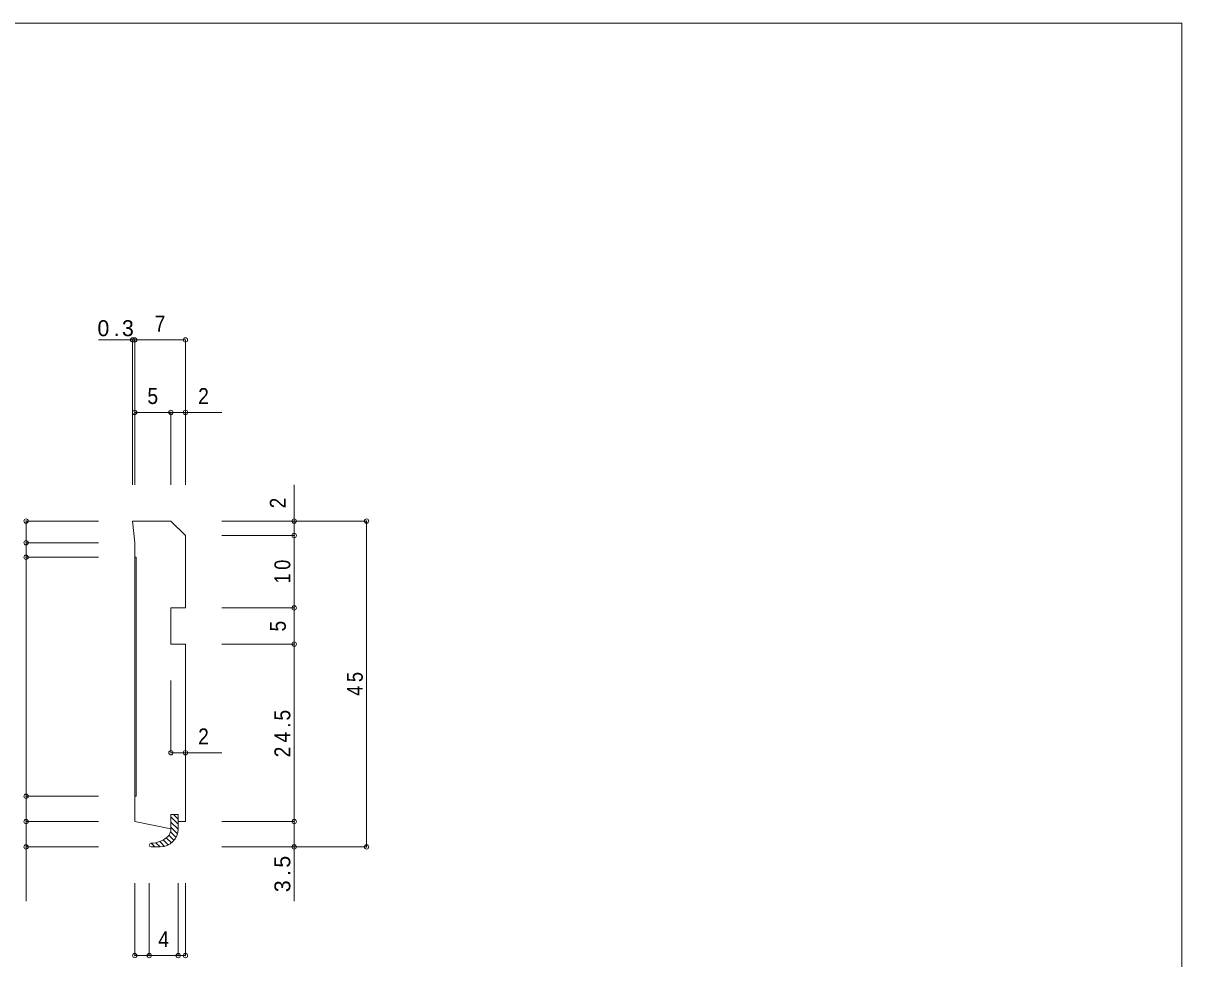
# Model space of a CAD drawing. Units: millimetres on the paper. Extents: x -141 to 141, y -98 to 98.
# Drawn here: x -18.9 to 141, y -31.7 to 97.5 of the extents above; entities that cross this region are included whole.
import ezdxf
from ezdxf.enums import TextEntityAlignment as Align

# ---------------------------------------------------------------- set-up
doc = ezdxf.new("R2010")
doc.units = ezdxf.units.MM
doc.header["$PDMODE"] = 32
doc.header["$PDSIZE"] = 0.6
for name, color, linetype, lineweight in [('0-0_ＫＢ製品', 2, 'Continuous', 9), ('0-2_ハッチ', 7, 'Continuous', 9), ('0-3_寸法', 4, 'Continuous', 9), ('0-8_他製品', 7, 'Continuous', 9), ('F-0_図面枠', 5, 'Continuous', 9)]:
    doc.layers.add(name, color=color, linetype=linetype, lineweight=lineweight)
doc.styles.add('HGｺﾞｼｯｸM', font='')
doc.styles.get('HGｺﾞｼｯｸM').set_extended_font_data('HGｺﾞｼｯｸM')

msp = doc.modelspace()

# ---------------------------------------------------------------- linework, layer by layer
at = {"layer": '0-0_ＫＢ製品'}
for p, q in [((-3.8, 28.75), (1.5, 28.75)), ((-3.8, 28.75), (-3.5, 25.75)), ((1.5, 28.75), (3.5, 26.75)), ((-3.5, -12.75), (-3.5, 25.75)), ((3.5, 26.75), (3.5, 16.75)), ((1.5, 16.75), (1.5, 11.75)), ((3.5, 16.75), (1.5, 16.75)), ((1.5, 11.75), (3.5, 11.75)), ((3.5, 11.75), (3.5, -12.75)), ((-3.5, -12.75), (1.5, -13.75)), ((3.5, -12.75), (2.5, -12.75))]:
    msp.add_line(p, q, dxfattribs=at)
at = {"layer": '0-2_ハッチ'}
for p, q in [((1.5, -12.107), (2.5, -13.107)), ((1.851, -11.75), (2.5, -12.399)), ((1.44, -14.168), (2.203, -14.931)), ((1.5, -12.814), (2.499, -13.813)), ((1.5, -13.521), (2.407, -14.427)), ((-1.222, -15.749), (-0.721, -16.25)), ((-0.597, -15.666), (-0.013, -16.25)), ((-0.055, -15.501), (0.616, -16.173)), ((0.424, -15.273), (1.131, -15.98)), ((0.849, -14.991), (1.561, -15.703)), ((1.206, -14.641), (1.918, -15.353))]:
    msp.add_line(p, q, dxfattribs=at)
at = {"layer": '0-3_寸法'}
for p, q in [((-3.5, 53.75), (-8.5, 53.75)), ((-3.8, 53.75), (-3.8, 33.75)), ((3.5, 53.75), (-3.5, 53.75)), ((-3.5, 53.75), (-3.5, 43.75)), ((3.5, 53.75), (3.5, 43.75)), ((1.5, 43.75), (-3.5, 43.75)), ((-3.5, 43.75), (-3.5, 33.75)), ((1.5, 43.75), (1.5, 33.75)), ((8.5, 43.75), (1.5, 43.75)), ((3.5, 43.75), (3.5, 33.75)), ((18.5, 33.75), (18.5, 26.75)), ((-18.5, 28.75), (-18.5, 25.75)), ((-18.5, 28.75), (-8.5, 28.75)), ((18.5, 28.75), (8.5, 28.75)), ((28.5, 28.75), (18.5, 28.75)), ((28.5, 28.75), (28.5, -16.25)), ((-18.5, 25.75), (-8.5, 25.75)), ((-18.5, 25.75), (-18.5, 23.75)), ((18.5, 26.75), (8.5, 26.75)), ((18.5, 26.75), (18.5, 16.75)), ((-18.5, 23.75), (-8.5, 23.75)), ((-18.5, 23.75), (-18.5, -9.25)), ((18.5, 16.75), (8.5, 16.75)), ((18.5, 16.75), (18.5, 11.75)), ((18.5, 11.75), (8.5, 11.75)), ((18.5, 11.75), (18.5, -12.75)), ((1.5, -3.25), (1.5, 6.75)), ((3.5, -3.25), (3.5, 6.75)), ((8.5, -3.25), (1.5, -3.25)), ((-18.5, -9.25), (-8.5, -9.25)), ((-18.5, -9.25), (-18.5, -12.75)), ((-18.5, -12.75), (-8.5, -12.75)), ((-18.5, -12.75), (-18.5, -23.75)), ((18.5, -12.75), (8.5, -12.75)), ((18.5, -12.75), (18.5, -23.75)), ((-18.5, -16.25), (-8.5, -16.25)), ((18.5, -16.25), (8.5, -16.25)), ((28.5, -16.25), (18.5, -16.25)), ((-3.5, -31.25), (-3.5, -21.25)), ((-1.5, -31.25), (-1.5, -21.25)), ((2.5, -31.25), (2.5, -21.25)), ((3.5, -31.25), (3.5, -21.25)), ((-1.5, -31.25), (-3.5, -31.25)), ((2.5, -31.25), (-1.5, -31.25)), ((3.5, -31.25), (2.5, -31.25))]:
    msp.add_line(p, q, dxfattribs=at)
for p in [(-3.8, 53.75), (-3.5, 53.75), (3.5, 53.75), (-3.5, 43.75), (1.5, 43.75), (3.5, 43.75), (-18.5, 28.75), (18.5, 28.75), (28.5, 28.75), (-18.5, 25.75), (18.5, 26.75), (-18.5, 23.75), (18.5, 16.75), (18.5, 11.75), (1.5, -3.25), (3.5, -3.25), (-18.5, -9.25), (-18.5, -12.75), (18.5, -12.75), (-18.5, -16.25), (18.5, -16.25), (28.5, -16.25), (-3.5, -31.25), (-1.5, -31.25), (2.5, -31.25), (3.5, -31.25)]:
    msp.add_point(p, dxfattribs=at)
at = {"layer": '0-8_他製品'}
for p, q in [((-3.5, 23.75), (-3.3, 23.75)), ((-3.3, 23.75), (-3.3, -9.25)), ((-3.3, -9.25), (-3.5, -9.25)), ((1.5, -11.75), (1.5, -13.75)), ((1.5, -11.75), (2.5, -11.75)), ((2.5, -11.75), (2.5, -13.75)), ((0, -16.25), (-1.25, -16.25))]:
    msp.add_line(p, q, dxfattribs=at)
for centre, radius, start, end in [((0, -13.75), 2.5, 270, 0), ((0, -13.75), 1.5, 309.76495, 0), ((-1.25, -16), 0.25, 92.03693, 270), ((-1.389, -12.08), 3.672, 272.03693, 309.76495)]:
    msp.add_arc(centre, radius, start, end, dxfattribs=at)
at = {"layer": 'F-0_図面枠'}
for p, q in [((-141, 97.5), (141, 97.5)), ((141, 97.5), (141, -97.5))]:
    msp.add_line(p, q, dxfattribs=at)

# ---------------------------------------------------------------- texts
at = {"layer": '0-3_寸法', "color": 7, "style": 'HGｺﾞｼｯｸM', "width": 0.9}
for s, p in [('7', (-0.75, 54.25)), ('5', (-1.75, 44.25)), ('2', (5.25, 44.25)), ('2', (5.25, -2.75)), ('4', (-0.25, -30.75))]:
    msp.add_text(s, height=2.199, dxfattribs=at).set_placement(p, align=Align.BOTTOM_LEFT)
for s, p in [('2', (18, 30.5)), ('5', (18, 13.5))]:
    msp.add_text(s, height=2.199, rotation=90, dxfattribs=at).set_placement(p, align=Align.BOTTOM_LEFT)
at = {"layer": '0-3_寸法', "color": 7, "insert": (-8.65, 54.25), "char_height": 2.199, "attachment_point": 7, "style": 'HGｺﾞｼｯｸM'}
msp.add_mtext('\\T1.38;0.3', dxfattribs=at)
at = {"layer": '0-3_寸法', "color": 7, "char_height": 2.199, "attachment_point": 7, "rotation": 90, "style": 'HGｺﾞｼｯｸM'}
for s, insert in [('\\T1.36;\\W0.85;10', (18, 20.125)), ('\\T1.36;\\W0.85;45', (28, 4.625)), ('\\T1.38;\\W0.9;24.5', (18, -3.875)), ('\\T1.38;3.5', (18, -22.5))]:
    msp.add_mtext(s, dxfattribs=dict(at, insert=insert))

doc.saveas('drawing.dxf')
